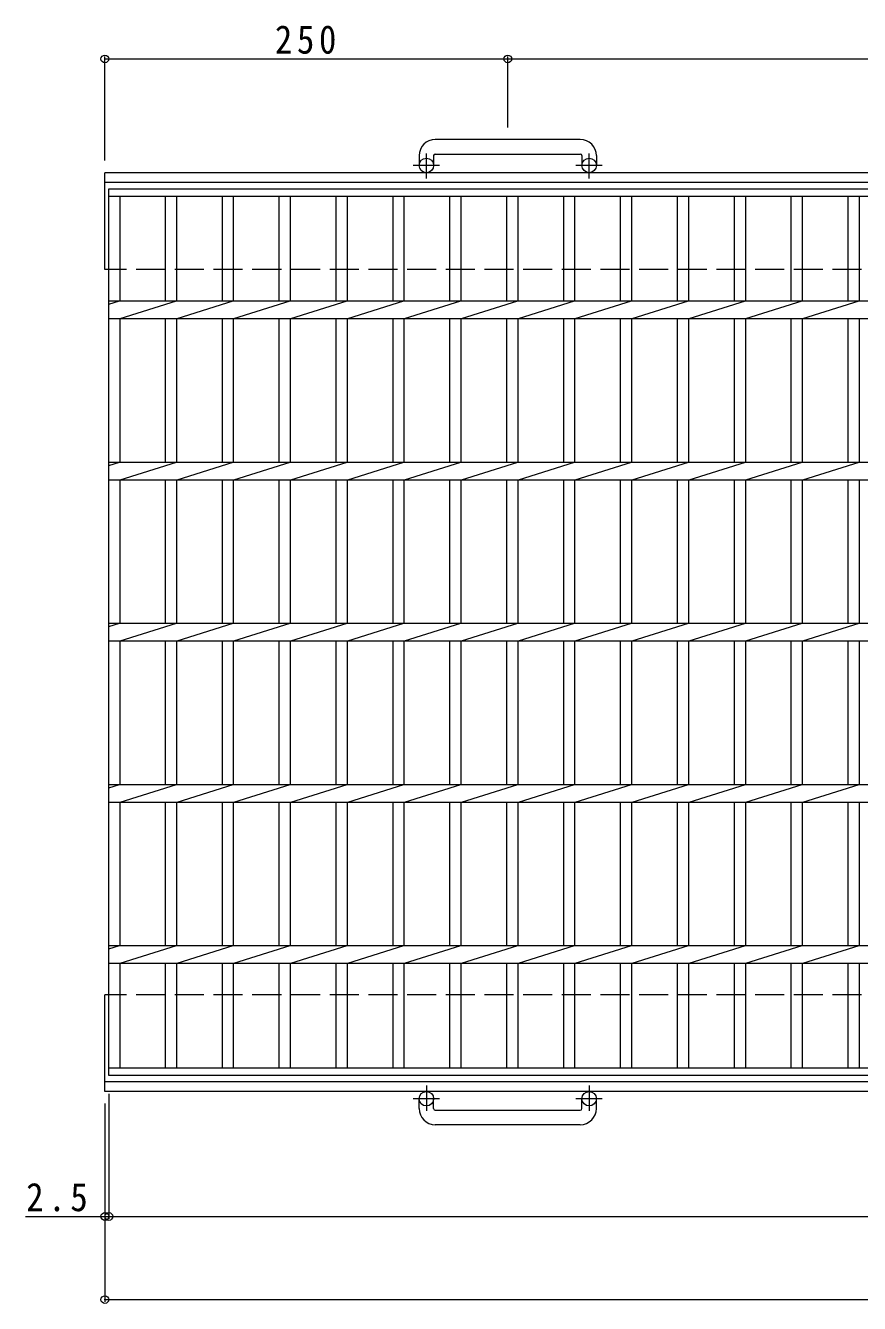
# Model space of a CAD drawing. Units: millimetres, scale not verified. Extents: x -857 to 1052, y -822 to 805.
# Drawn here: x -857 to -340, y -118 to 675 of the extents above; entities that cross this region are included whole.
import ezdxf

# ---------------------------------------------------------------- set-up
doc = ezdxf.new("R2010")
doc.units = ezdxf.units.MM
doc.header["$LTSCALE"] = 6
doc.header["$PDMODE"] = 32
doc.header["$PDSIZE"] = 4.8
doc.linetypes.add('CHAIN1', pattern=[8, 5, -1, 1, -1])
doc.linetypes.add('DASHED3', pattern=[4, 3, -1])
for name, color, linetype, lineweight in [('A-1_ピット', 2, 'Continuous', 9), ('A-2_蓋', 3, 'Continuous', 9), ('A-4_寸法', 7, 'Continuous', 9)]:
    doc.layers.add(name, color=color, linetype=linetype, lineweight=lineweight)
doc.styles.add('ＭＳ ゴシック', font='')
doc.styles.get('ＭＳ ゴシック').set_extended_font_data('MS Gothic')

msp = doc.modelspace()

# ---------------------------------------------------------------- linework, layer by layer
at = {"layer": 'A-1_ピット'}
for p, q in [((-512.934, 604.456), (-602.934, 604.456)), ((-602.934, 595.456), (-512.934, 595.456)), ((-612.934, 594.456), (-612.934, 588.356)), ((-603.934, 594.456), (-603.934, 588.356)), ((-511.934, 594.456), (-511.934, 588.356)), ((-502.934, 594.456), (-502.934, 588.356)), ((292.066, 583.856), (-807.934, 583.856)), ((-807.934, 523.856), (-807.934, 583.856)), ((289.666, 577.856), (-807.934, 577.856)), ((293.885, 19.856), (-807.934, 19.856)), ((-612.934, 3.255), (-612.934, 9.356)), ((-603.934, 3.255), (-603.934, 9.356)), ((-511.934, 3.255), (-511.934, 9.356)), ((-502.934, 3.255), (-502.934, 9.356)), ((-602.934, 2.255), (-512.934, 2.255)), ((-512.934, -6.744), (-602.934, -6.744))]:
    msp.add_line(p, q, dxfattribs=at)
at = {"layer": 'A-1_ピット', "linetype": 'CHAIN1'}
for p, q in [((-608.434, 580.249), (-608.434, 595.846)), ((-507.434, 580.249), (-507.434, 595.846)), ((-600.271, 588.356), (-616.678, 588.356)), ((-499.271, 588.356), (-515.678, 588.356)), ((-608.434, 17.463), (-608.434, 1.866)), ((-507.434, 17.463), (-507.434, 1.866)), ((-600.271, 9.356), (-616.678, 9.356)), ((-499.271, 9.356), (-515.678, 9.356))]:
    msp.add_line(p, q, dxfattribs=at)
at = {"layer": 'A-1_ピット', "linetype": 'DASHED3'}
for p, q in [((189.566, 523.856), (-807.934, 523.856)), ((189.566, 73.856), (-807.934, 73.856))]:
    msp.add_line(p, q, dxfattribs=at)
at = {"layer": 'A-1_ピット'}
msp.add_lwpolyline([(292.066, 13.856), (-807.934, 13.856), (-807.934, 73.856)], dxfattribs=at)
for centre in [(-608.434, 588.356), (-507.434, 588.356), (-608.434, 9.356), (-507.434, 9.356)]:
    msp.add_circle(centre, 4.5, dxfattribs=at)
for centre, radius, start, end in [((-602.934, 594.456), 10, 90, 180), ((-512.934, 594.456), 10, 0, 90), ((-602.934, 594.456), 1, 90, 180), ((-512.934, 594.456), 1, 0, 90), ((-602.934, 3.255), 10, 180, 270), ((-602.934, 3.255), 1, 180, 270), ((-512.934, 3.255), 10, 270, 0), ((-512.934, 3.255), 1, 270, 0)]:
    msp.add_arc(centre, radius, start, end, dxfattribs=at)
at = {"layer": 'A-2_蓋'}
for p, q in [((-805.434, 23.856), (-805.434, 573.856)), ((-805.434, 569.356), (189.566, 569.356)), ((-798.434, 504.356), (-798.434, 569.356)), ((-770.534, 569.356), (-770.534, 504.356)), ((-763.534, 569.356), (-763.534, 504.356)), ((-735.234, 569.356), (-735.234, 504.356)), ((-728.234, 569.356), (-728.234, 504.356)), ((-699.933, 569.356), (-699.933, 504.356)), ((-692.933, 569.356), (-692.933, 504.356)), ((-664.634, 569.356), (-664.634, 504.356)), ((-657.634, 569.356), (-657.634, 504.356)), ((-629.334, 569.356), (-629.334, 504.356)), ((-622.333, 569.356), (-622.333, 504.356)), ((-594.033, 569.356), (-594.033, 504.356)), ((-587.033, 569.356), (-587.033, 504.356)), ((-558.734, 569.356), (-558.734, 504.356)), ((-551.734, 569.356), (-551.734, 504.356)), ((-523.434, 569.356), (-523.434, 504.356)), ((-516.434, 569.356), (-516.434, 504.356)), ((-488.133, 569.356), (-488.133, 504.356)), ((-481.133, 569.356), (-481.133, 504.356)), ((-452.834, 569.356), (-452.834, 504.356)), ((-445.834, 569.356), (-445.834, 504.356)), ((-417.534, 569.356), (-417.534, 504.356)), ((-410.534, 569.356), (-410.534, 504.356)), ((-382.234, 569.356), (-382.234, 504.356)), ((-375.234, 569.356), (-375.234, 504.356)), ((-346.934, 569.356), (-346.934, 504.356)), ((-339.934, 569.356), (-339.934, 504.356)), ((-805.434, 504.356), (189.566, 504.356)), ((-805.434, 502.275), (-798.834, 504.356)), ((-798.434, 493.356), (-763.534, 504.356)), ((-763.134, 493.356), (-728.234, 504.356)), ((-727.833, 493.356), (-692.934, 504.356)), ((-692.534, 493.356), (-657.634, 504.356)), ((-657.234, 493.356), (-622.334, 504.356)), ((-621.934, 493.356), (-587.034, 504.356)), ((-586.634, 493.356), (-551.734, 504.356)), ((-551.334, 493.356), (-516.434, 504.356)), ((-516.034, 493.356), (-481.134, 504.356)), ((-480.734, 493.356), (-445.834, 504.356)), ((-445.434, 493.356), (-410.534, 504.356)), ((-410.134, 493.356), (-375.234, 504.356)), ((-374.834, 493.356), (-339.934, 504.356)), ((-805.434, 493.356), (189.566, 493.356)), ((-798.434, 404.355), (-798.434, 493.356)), ((-770.534, 493.356), (-770.534, 404.355)), ((-763.534, 493.356), (-763.534, 404.355)), ((-735.234, 493.356), (-735.234, 404.355)), ((-728.234, 493.356), (-728.234, 404.355)), ((-699.933, 493.356), (-699.933, 404.355)), ((-692.933, 493.356), (-692.933, 404.355)), ((-664.634, 493.356), (-664.634, 404.355)), ((-657.634, 493.356), (-657.634, 404.355)), ((-629.334, 493.356), (-629.334, 404.355)), ((-622.333, 493.356), (-622.333, 404.355)), ((-594.033, 493.356), (-594.033, 404.355)), ((-587.033, 493.356), (-587.033, 404.355)), ((-558.734, 493.356), (-558.734, 404.355)), ((-551.734, 493.356), (-551.734, 404.355)), ((-523.434, 493.356), (-523.434, 404.355)), ((-516.434, 493.356), (-516.434, 404.355)), ((-488.133, 493.356), (-488.133, 404.355)), ((-481.133, 493.356), (-481.133, 404.355)), ((-452.834, 493.356), (-452.834, 404.355)), ((-445.834, 493.356), (-445.834, 404.355)), ((-417.534, 493.356), (-417.534, 404.355)), ((-410.534, 493.356), (-410.534, 404.355)), ((-382.234, 493.356), (-382.234, 404.355)), ((-375.234, 493.356), (-375.234, 404.355)), ((-346.934, 493.356), (-346.934, 404.355)), ((-339.934, 493.356), (-339.934, 404.355)), ((-805.434, 404.356), (189.566, 404.356)), ((-805.434, 402.275), (-798.834, 404.356)), ((-798.434, 393.356), (-763.534, 404.356)), ((-763.134, 393.356), (-728.234, 404.356)), ((-727.833, 393.356), (-692.934, 404.356)), ((-692.534, 393.356), (-657.634, 404.356)), ((-657.234, 393.356), (-622.334, 404.356)), ((-621.934, 393.356), (-587.034, 404.356)), ((-586.634, 393.356), (-551.734, 404.356)), ((-551.334, 393.356), (-516.434, 404.356)), ((-516.034, 393.356), (-481.134, 404.356)), ((-480.734, 393.356), (-445.834, 404.356)), ((-445.434, 393.356), (-410.534, 404.356)), ((-410.134, 393.356), (-375.234, 404.356)), ((-374.834, 393.356), (-339.934, 404.356)), ((-805.434, 393.356), (189.566, 393.356)), ((-798.434, 304.355), (-798.434, 393.356)), ((-770.534, 393.356), (-770.534, 304.355)), ((-763.534, 393.356), (-763.534, 304.355)), ((-735.234, 393.356), (-735.234, 304.355)), ((-728.234, 393.356), (-728.234, 304.355)), ((-699.933, 393.356), (-699.933, 304.355)), ((-692.933, 393.356), (-692.933, 304.355)), ((-664.634, 393.356), (-664.634, 304.355)), ((-657.634, 393.356), (-657.634, 304.355)), ((-629.334, 393.356), (-629.334, 304.355)), ((-622.333, 393.356), (-622.333, 304.355)), ((-594.033, 393.356), (-594.033, 304.355)), ((-587.033, 393.356), (-587.033, 304.355)), ((-558.734, 393.356), (-558.734, 304.355)), ((-551.734, 393.356), (-551.734, 304.355)), ((-523.434, 393.356), (-523.434, 304.355)), ((-516.434, 393.356), (-516.434, 304.355)), ((-488.133, 393.356), (-488.133, 304.355)), ((-481.133, 393.356), (-481.133, 304.355)), ((-452.834, 393.356), (-452.834, 304.355)), ((-445.834, 393.356), (-445.834, 304.355)), ((-417.534, 393.356), (-417.534, 304.355)), ((-410.534, 393.356), (-410.534, 304.355)), ((-382.234, 393.356), (-382.234, 304.355)), ((-375.234, 393.356), (-375.234, 304.355)), ((-346.934, 393.356), (-346.934, 304.355)), ((-339.934, 393.356), (-339.934, 304.355)), ((-805.434, 304.356), (189.566, 304.356)), ((-805.434, 302.276), (-798.834, 304.356)), ((-798.434, 293.356), (-763.534, 304.356)), ((-763.134, 293.356), (-728.234, 304.356)), ((-727.833, 293.356), (-692.934, 304.356)), ((-692.534, 293.356), (-657.634, 304.356)), ((-657.234, 293.356), (-622.334, 304.356)), ((-621.934, 293.356), (-587.034, 304.356)), ((-586.634, 293.356), (-551.734, 304.356)), ((-551.334, 293.356), (-516.434, 304.356)), ((-516.034, 293.356), (-481.134, 304.356)), ((-480.734, 293.356), (-445.834, 304.356)), ((-445.434, 293.356), (-410.534, 304.356)), ((-410.134, 293.356), (-375.234, 304.356)), ((-374.834, 293.356), (-339.934, 304.356)), ((-805.434, 293.356), (189.566, 293.356)), ((-798.434, 204.356), (-798.434, 293.356)), ((-770.534, 293.356), (-770.534, 204.356)), ((-763.534, 293.356), (-763.534, 204.356)), ((-735.234, 293.356), (-735.234, 204.356)), ((-728.234, 293.356), (-728.234, 204.356)), ((-699.933, 293.356), (-699.933, 204.356)), ((-692.933, 293.356), (-692.933, 204.356)), ((-664.634, 293.356), (-664.634, 204.356)), ((-657.634, 293.356), (-657.634, 204.356)), ((-629.334, 293.356), (-629.334, 204.356)), ((-622.333, 293.356), (-622.333, 204.356)), ((-594.033, 293.356), (-594.033, 204.356)), ((-587.033, 293.356), (-587.033, 204.356)), ((-558.734, 293.356), (-558.734, 204.356)), ((-551.734, 293.356), (-551.734, 204.356)), ((-523.434, 293.356), (-523.434, 204.356)), ((-516.434, 293.356), (-516.434, 204.356)), ((-488.133, 293.356), (-488.133, 204.356)), ((-481.133, 293.356), (-481.133, 204.356)), ((-452.834, 293.356), (-452.834, 204.356)), ((-445.834, 293.356), (-445.834, 204.356)), ((-417.534, 293.356), (-417.534, 204.356)), ((-410.534, 293.356), (-410.534, 204.356)), ((-382.234, 293.356), (-382.234, 204.356)), ((-375.234, 293.356), (-375.234, 204.356)), ((-346.934, 293.356), (-346.934, 204.356)), ((-339.934, 293.356), (-339.934, 204.356)), ((-805.434, 204.356), (189.566, 204.356)), ((-805.434, 202.276), (-798.834, 204.356)), ((-798.434, 193.356), (-763.534, 204.356)), ((-763.134, 193.356), (-728.234, 204.356)), ((-727.833, 193.356), (-692.934, 204.356)), ((-692.534, 193.356), (-657.634, 204.356)), ((-657.234, 193.356), (-622.334, 204.356)), ((-621.934, 193.356), (-587.034, 204.356)), ((-586.634, 193.356), (-551.734, 204.356)), ((-551.334, 193.356), (-516.434, 204.356)), ((-516.034, 193.356), (-481.134, 204.356)), ((-480.734, 193.356), (-445.834, 204.356)), ((-445.434, 193.356), (-410.534, 204.356)), ((-410.134, 193.356), (-375.234, 204.356)), ((-374.834, 193.356), (-339.934, 204.356)), ((-805.434, 193.356), (189.566, 193.356)), ((-798.434, 104.356), (-798.434, 193.356)), ((-770.534, 193.356), (-770.534, 104.356)), ((-763.534, 193.356), (-763.534, 104.356)), ((-735.234, 193.356), (-735.234, 104.356)), ((-728.234, 193.356), (-728.234, 104.356)), ((-699.933, 193.356), (-699.933, 104.356)), ((-692.933, 193.356), (-692.933, 104.356)), ((-664.634, 193.356), (-664.634, 104.356)), ((-657.634, 193.356), (-657.634, 104.356)), ((-629.334, 193.356), (-629.334, 104.356)), ((-622.333, 193.356), (-622.333, 104.356)), ((-594.033, 193.356), (-594.033, 104.356)), ((-587.033, 193.356), (-587.033, 104.356)), ((-558.734, 193.356), (-558.734, 104.356)), ((-551.734, 193.356), (-551.734, 104.356)), ((-523.434, 193.356), (-523.434, 104.356)), ((-516.434, 193.356), (-516.434, 104.356)), ((-488.133, 193.356), (-488.133, 104.356)), ((-481.133, 193.356), (-481.133, 104.356)), ((-452.834, 193.356), (-452.834, 104.356)), ((-445.834, 193.356), (-445.834, 104.356)), ((-417.534, 193.356), (-417.534, 104.356)), ((-410.534, 193.356), (-410.534, 104.356)), ((-382.234, 193.356), (-382.234, 104.356)), ((-375.234, 193.356), (-375.234, 104.356)), ((-346.934, 193.356), (-346.934, 104.356)), ((-339.934, 193.356), (-339.934, 104.356)), ((-805.434, 104.356), (189.566, 104.356)), ((-805.434, 102.276), (-798.834, 104.356)), ((-798.434, 93.356), (-763.534, 104.356)), ((-763.134, 93.356), (-728.234, 104.356)), ((-727.833, 93.356), (-692.934, 104.356)), ((-692.534, 93.356), (-657.634, 104.356)), ((-657.234, 93.356), (-622.334, 104.356)), ((-621.934, 93.356), (-587.034, 104.356)), ((-586.634, 93.356), (-551.734, 104.356)), ((-551.334, 93.356), (-516.434, 104.356)), ((-516.034, 93.356), (-481.134, 104.356)), ((-480.734, 93.356), (-445.834, 104.356)), ((-445.434, 93.356), (-410.534, 104.356)), ((-410.134, 93.356), (-375.234, 104.356)), ((-374.834, 93.356), (-339.934, 104.356)), ((-805.434, 93.356), (189.566, 93.356)), ((-798.434, 28.356), (-798.434, 93.356)), ((-770.534, 93.356), (-770.534, 28.356)), ((-763.534, 93.356), (-763.534, 28.356)), ((-735.234, 93.356), (-735.234, 28.356)), ((-728.234, 93.356), (-728.234, 28.356)), ((-699.933, 93.356), (-699.933, 28.356)), ((-692.933, 93.356), (-692.933, 28.356)), ((-664.634, 93.356), (-664.634, 28.356)), ((-657.634, 93.356), (-657.634, 28.356)), ((-629.334, 93.356), (-629.334, 28.356)), ((-622.333, 93.356), (-622.333, 28.356)), ((-594.033, 93.356), (-594.033, 28.356)), ((-587.033, 93.356), (-587.033, 28.356)), ((-558.734, 93.356), (-558.734, 28.356)), ((-551.734, 93.356), (-551.734, 28.356)), ((-523.434, 93.356), (-523.434, 28.356)), ((-516.434, 93.356), (-516.434, 28.356)), ((-488.133, 93.356), (-488.133, 28.356)), ((-481.133, 93.356), (-481.133, 28.356)), ((-452.834, 93.356), (-452.834, 28.356)), ((-445.834, 93.356), (-445.834, 28.356)), ((-417.534, 93.356), (-417.534, 28.356)), ((-410.534, 93.356), (-410.534, 28.356)), ((-382.234, 93.356), (-382.234, 28.356)), ((-375.234, 93.356), (-375.234, 28.356)), ((-346.934, 93.356), (-346.934, 28.356)), ((-339.934, 93.356), (-339.934, 28.356)), ((189.566, 28.356), (-805.434, 28.356)), ((189.566, 23.856), (-805.434, 23.856))]:
    msp.add_line(p, q, dxfattribs=at)
msp.add_lwpolyline([(-805.434, 573.856), (189.566, 573.856), (189.566, 23.856)], dxfattribs=at)
at = {"layer": 'A-4_寸法'}
for p, q in [((-807.934, 591.356), (-807.934, 655.956)), ((-807.934, 654.456), (292.066, 654.456)), ((-557.934, 611.956), (-557.934, 655.956)), ((-805.434, 12.356), (-805.434, -65.194)), ((-807.934, 6.356), (-807.934, -116.753)), ((-857.137, -63.694), (225.888, -63.694)), ((-807.934, -115.253), (292.066, -115.253))]:
    msp.add_line(p, q, dxfattribs=at)
for p in [(-807.934, 654.456), (-557.934, 654.456), (-807.934, -63.694), (-805.434, -63.694), (-807.934, -115.253)]:
    msp.add_point(p, dxfattribs=at)

# ---------------------------------------------------------------- texts
at = {"layer": 'A-4_寸法', "color": 2, "char_height": 17.6, "attachment_point": 7, "style": 'ＭＳ ゴシック'}
for s, insert in [('\\T1.27;\\W0.9;250', (-702.434, 657.456)), ('\\T1.27;\\W0.9;2.5', (-856.736, -60.694))]:
    msp.add_mtext(s, dxfattribs=dict(at, insert=insert))

doc.saveas('drawing.dxf')
